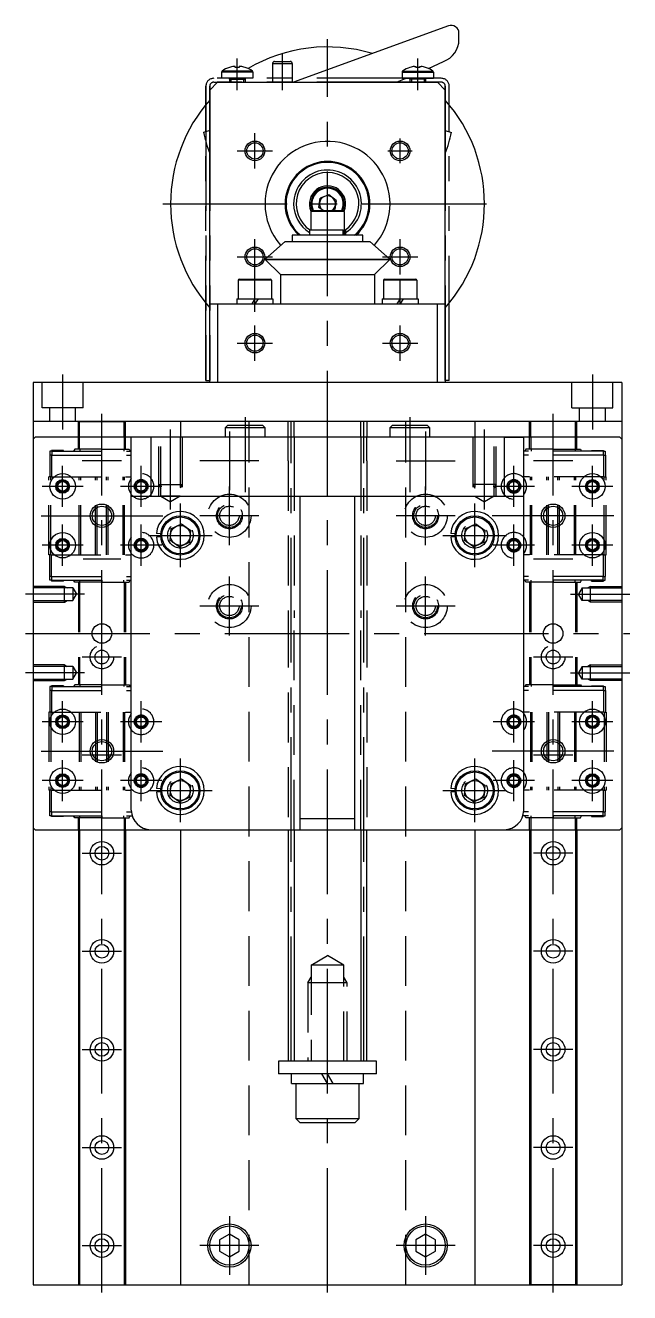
# Model space of a CAD drawing. Extents: x -51 to 498, y -16 to 512.
# Drawn here: x 344.2 to 498.2, y -2 to 321 of the extents above; entities that cross this region are included whole.
import ezdxf

# ---------------------------------------------------------------- set-up
doc = ezdxf.new("R2010")
doc.units = 0
for name, pattern in [('CENTER', [50.8, 31.75, -6.35, 6.35, -6.35]), ('DASHED', [19.05, 12.7, -6.35]), ('PHANTOM', [63.5, 31.75, -6.35, 6.35, -6.35, 6.35, -6.35])]:
    doc.linetypes.add(name, pattern=pattern)
doc.layers.get('0').update_dxf_attribs({"linetype": 'CONTINUOUS'})
doc.layers.add('CENTER', color=1, linetype='CENTER')

msp = doc.modelspace()

# ---------------------------------------------------------------- linework, layer by layer
at = {"color": 7, "linetype": 'CONTINUOUS'}
for p, q in [((451.98, 320.88), (412.47, 306.5)), ((454.67, 317.42), (454.67, 319)), ((396.17, 310.29), (396.18, 310.27)), ((397.65, 310.52), (397.3, 310.52)), ((397.65, 310.27), (397.65, 310.52)), ((399.03, 310.52), (398.68, 310.52)), ((398.68, 310.52), (398.68, 310.27)), ((400.15, 310.27), (400.16, 310.29)), ((407.17, 311.3), (407.17, 306.5)), ((407.17, 311.3), (412.17, 311.3)), ((407.67, 311.8), (411.67, 311.8)), ((412.17, 311.3), (412.17, 307.5)), ((442.18, 310.27), (442.17, 310.29)), ((443.3, 310.52), (443.65, 310.52)), ((443.65, 310.52), (443.65, 310.27)), ((444.68, 310.52), (445.03, 310.52)), ((444.68, 310.27), (444.68, 310.52)), ((446.16, 310.29), (446.15, 310.27)), ((446.91, 309.99), (450.72, 311.78)), ((402.17, 309.04), (394.17, 309.04)), ((394.17, 309.04), (394.17, 307.51)), ((402.17, 307.5), (394.17, 307.5)), ((402.02, 309.33), (394.31, 309.33)), ((396.17, 307.3), (400.17, 307.3)), ((396.17, 307.3), (396.17, 306.5)), ((400.17, 307.3), (400.17, 306.5)), ((402.17, 309.04), (402.17, 307.52)), ((412.17, 307.5), (412.17, 306.5)), ((438.73, 306.5), (441.21, 307.5)), ((440.17, 309.04), (448.17, 309.04)), ((440.17, 309.04), (440.17, 307.5)), ((440.17, 307.5), (448.17, 307.5)), ((440.31, 309.33), (448.02, 309.33)), ((442.17, 307.3), (442.17, 306.5)), ((446.17, 307.3), (442.17, 307.3)), ((446.17, 307.3), (446.17, 306.5)), ((448.17, 309.04), (448.17, 307.5)), ((393.17, 306.5), (391.17, 304.5)), ((391.17, 250), (391.17, 304.5)), ((393.17, 306.5), (449.17, 306.5)), ((451.17, 304.5), (449.17, 306.5)), ((451.17, 250), (451.17, 304.5)), ((391.17, 294.23), (389.59, 293.73)), ((451.17, 294.23), (452.74, 293.73)), ((421.48, 277.84), (419.3, 276.94)), ((423.34, 276.4), (421.48, 277.84)), ((418.99, 274.6), (419.3, 276.94)), ((420.03, 273.8), (418.99, 274.6)), ((423.34, 276.4), (423.03, 274.06)), ((416.92, 273.55), (416.92, 268.8)), ((425.42, 273.55), (416.92, 273.55)), ((417.17, 273.8), (425.17, 273.8)), ((419.92, 273.88), (420.03, 273.8)), ((422.4, 273.8), (423.03, 274.06)), ((425.42, 273.55), (425.42, 268.8)), ((425.19, 268.8), (416.57, 268.8)), ((416.57, 268.8), (416.57, 267.5)), ((425.19, 267.5), (425.19, 268.8)), ((425.19, 268.8), (425.49, 268.8)), ((425.49, 267.5), (425.49, 268.8)), ((425.77, 268.8), (425.49, 268.8)), ((425.77, 268.8), (425.77, 267.5)), ((405.24, 261.43), (410.34, 265.94)), ((410.34, 265.94), (431.99, 265.94)), ((430.17, 267.5), (412.17, 267.5)), ((412.17, 267.5), (412.17, 265.94)), ((430.17, 265.94), (430.17, 267.5)), ((437.09, 261.43), (431.99, 265.94)), ((405.24, 261.29), (405.24, 261.43)), ((405.24, 261.43), (437.09, 261.43)), ((405.24, 261.29), (437.09, 261.29)), ((405.24, 261.29), (409.17, 257.5)), ((437.09, 261.29), (433.17, 257.5)), ((437.09, 261.29), (437.09, 261.43)), ((406.92, 256.05), (398.42, 256.05)), ((398.42, 256.05), (398.42, 251.3)), ((398.67, 256.3), (406.67, 256.3)), ((406.92, 256.05), (406.92, 251.3)), ((409.17, 257.5), (433.17, 257.5)), ((409.17, 257.5), (409.17, 250)), ((433.17, 257.5), (433.17, 250)), ((435.42, 256.05), (435.42, 251.3)), ((443.92, 256.05), (435.42, 256.05)), ((435.67, 256.3), (443.67, 256.3)), ((443.92, 256.05), (443.92, 251.3)), ((391.17, 230), (391.17, 250)), ((391.17, 250), (393.17, 250)), ((393.17, 250), (393.17, 230)), ((393.17, 250), (449.17, 250)), ((398.07, 251.3), (407.27, 251.3)), ((398.07, 251.3), (398.07, 250)), ((402.67, 251.3), (401.85, 250)), ((403.48, 251.3), (402.67, 250)), ((407.27, 251.3), (407.27, 250)), ((435.07, 251.3), (435.07, 250)), ((435.07, 251.3), (444.27, 251.3)), ((439.67, 251.3), (438.85, 250)), ((440.48, 251.3), (439.67, 250)), ((444.27, 251.3), (444.27, 250)), ((449.17, 230), (449.17, 250)), ((449.17, 250), (451.17, 250)), ((451.17, 250), (451.17, 230)), ((496.17, 230), (346.17, 230)), ((346.17, 230), (346.17, 0)), ((496.17, 230), (496.17, 0)), ((496.17, 220), (346.17, 220)), ((357.67, 220), (369.67, 220)), ((357.67, 216), (357.67, 220)), ((357.97, 216), (357.97, 220)), ((369.37, 216), (369.37, 220)), ((369.67, 216), (369.67, 220)), ((383.67, 220), (383.67, 216)), ((411.17, 216), (411.17, 220)), ((412.67, 216), (412.67, 220)), ((429.67, 216), (429.67, 220)), ((431.17, 220), (431.17, 216)), ((458.67, 220), (458.67, 216)), ((484.67, 220), (472.67, 220)), ((472.67, 216), (472.67, 220)), ((472.97, 216), (472.97, 220)), ((484.37, 216), (484.37, 220)), ((484.67, 216), (484.67, 220)), ((395.17, 218.5), (395.77, 219.1)), ((395.17, 218.5), (405.17, 218.5)), ((395.17, 216), (395.17, 218.5)), ((395.77, 219.1), (404.57, 219.1)), ((404.57, 219.1), (405.17, 218.5)), ((405.17, 218.5), (405.17, 216)), ((437.17, 218.5), (437.77, 219.1)), ((437.17, 218.5), (447.17, 218.5)), ((437.17, 216), (437.17, 218.5)), ((437.77, 219.1), (446.57, 219.1)), ((446.57, 219.1), (447.17, 218.5)), ((447.17, 218.5), (447.17, 216)), ((346.67, 216), (346.17, 215.5)), ((346.67, 216), (346.17, 215.5)), ((346.17, 215.5), (346.17, 116.5)), ((346.17, 215.5), (346.17, 116.5)), ((495.67, 216), (346.67, 216)), ((371.17, 121), (371.17, 216)), ((376.17, 216), (371.17, 216)), ((376.16, 216), (376.16, 201)), ((466.17, 216), (466.17, 201)), ((466.17, 216), (471.17, 216)), ((471.17, 121), (471.17, 216)), ((495.67, 216), (496.17, 215.5)), ((495.67, 216), (496.17, 215.5)), ((496.17, 215.5), (496.17, 116.5)), ((496.17, 215.5), (496.17, 116.5)), ((371.17, 201), (471.17, 201)), ((414.17, 116), (414.17, 201)), ((428.17, 116), (428.17, 201)), ((381.27, 192.69), (383.93, 193.92)), ((383.93, 193.92), (386.33, 192.23)), ((456.27, 192.69), (458.93, 193.92)), ((458.93, 193.92), (461.33, 192.23)), ((378.68, 191.39), (377.58, 191.48)), ((378.68, 190.61), (377.58, 190.52)), ((381.27, 192.69), (381, 189.77)), ((386.07, 189.31), (386.33, 192.23)), ((453.68, 191.39), (452.58, 191.48)), ((453.68, 190.61), (452.58, 190.52)), ((456.27, 192.69), (456, 189.77)), ((461.07, 189.31), (461.33, 192.23)), ((383.4, 188.08), (381, 189.77)), ((383.4, 188.08), (386.07, 189.31)), ((458.4, 188.08), (456, 189.77)), ((458.4, 188.08), (461.07, 189.31)), ((378.68, 126.39), (377.58, 126.48)), ((381.27, 127.69), (381, 124.77)), ((381.27, 127.69), (383.93, 128.92)), ((383.93, 128.92), (386.33, 127.23)), ((386.07, 124.31), (386.33, 127.23)), ((453.68, 126.39), (452.58, 126.48)), ((456.27, 127.69), (456, 124.77)), ((456.27, 127.69), (458.93, 128.92)), ((458.93, 128.92), (461.33, 127.23)), ((461.07, 124.31), (461.33, 127.23)), ((378.68, 125.61), (377.58, 125.52)), ((383.4, 123.08), (381, 124.77)), ((383.4, 123.08), (386.07, 124.31)), ((453.68, 125.61), (452.58, 125.52)), ((458.4, 123.08), (456, 124.77)), ((458.4, 123.08), (461.07, 124.31)), ((346.67, 116), (346.17, 116.5)), ((346.67, 116), (346.17, 116.5)), ((414.17, 118.86), (428.17, 118.86)), ((495.67, 116), (496.17, 116.5)), ((495.67, 116), (496.17, 116.5)), ((346.67, 116), (495.67, 116)), ((346.67, 116), (495.67, 116)), ((357.67, 116), (357.67, 0)), ((357.97, 116), (357.97, 0)), ((369.37, 116), (369.37, 0)), ((369.67, 116), (369.67, 0)), ((376.17, 116), (414.17, 116)), ((383.67, 116), (383.67, 0)), ((410.17, 116), (432.17, 116)), ((411.17, 116), (411.17, 57)), ((412.67, 116), (412.67, 57)), ((414.17, 116), (428.17, 116)), ((428.17, 116), (466.17, 116)), ((429.67, 116), (429.67, 57)), ((431.17, 57), (431.17, 116)), ((458.67, 116), (458.67, 0)), ((472.67, 116), (472.67, 0)), ((472.97, 116), (472.97, 0)), ((484.37, 116), (484.37, 0)), ((484.67, 116), (484.67, 0)), ((433.67, 57), (408.67, 57)), ((408.67, 57), (408.67, 53.8)), ((431.17, 57), (411.17, 57)), ((433.67, 53.8), (433.67, 57)), ((433.67, 53.8), (408.67, 53.8)), ((430.37, 53.8), (411.97, 53.8)), ((411.97, 51.3), (411.97, 53.8)), ((421.17, 51.3), (419.72, 53.8)), ((422.61, 51.3), (421.17, 53.8)), ((430.37, 51.3), (430.37, 53.8)), ((411.97, 51.3), (430.37, 51.3)), ((413.17, 42.3), (413.17, 51.3)), ((429.17, 51.3), (429.17, 42.3)), ((429.17, 42.3), (413.17, 42.3)), ((414.17, 41.3), (413.17, 42.3)), ((429.17, 42.3), (428.17, 41.3)), ((428.17, 41.3), (414.17, 41.3)), ((396.17, 12.89), (393.67, 11.44)), ((393.67, 11.44), (393.67, 8.56)), ((398.67, 11.44), (396.17, 12.89)), ((398.67, 8.56), (398.67, 11.44)), ((446.17, 12.89), (443.67, 11.44)), ((443.67, 11.44), (443.67, 8.56)), ((448.67, 11.44), (446.17, 12.89)), ((448.67, 8.56), (448.67, 11.44)), ((393.67, 8.56), (396.17, 7.11)), ((396.17, 7.11), (398.67, 8.56)), ((443.67, 8.56), (446.17, 7.11)), ((446.17, 7.11), (448.67, 8.56)), ((346.17, 0), (496.17, 0)), ((357.67, 0), (369.67, 0)), ((484.67, 0), (472.67, 0))]:
    msp.add_line(p, q, dxfattribs=at)
at = {"color": 3, "linetype": 'PHANTOM'}
for p, q in [((450.17, 307.5), (392.17, 307.5)), ((390.17, 305.5), (390.17, 230.5)), ((390.17, 230.5), (390.17, 305.5)), ((391.17, 230.5), (391.17, 305.5)), ((391.17, 305.5), (391.17, 230.5)), ((392.17, 306.5), (450.17, 306.5)), ((450.17, 306.5), (392.17, 306.5)), ((451.17, 305.5), (451.17, 230.5)), ((451.17, 230.5), (451.17, 305.5)), ((452.17, 230.5), (452.17, 305.5)), ((390.17, 230.5), (391.17, 230.5)), ((452.17, 230.5), (451.17, 230.5))]:
    msp.add_line(p, q, dxfattribs=at)
at = {"color": 3, "linetype": 'CONTINUOUS'}
for p, q in [((396.54, 307.3), (396.54, 306.5)), ((399.79, 307.3), (399.79, 306.5)), ((442.54, 307.3), (442.54, 306.5)), ((445.79, 307.3), (445.79, 306.5))]:
    msp.add_line(p, q, dxfattribs=at)
at = {"color": 3, "linetype": 'DASHED'}
for p, q in [((348.42, 223.5), (348.42, 230)), ((358.92, 223.5), (358.92, 230)), ((483.42, 223.5), (483.42, 230)), ((493.92, 223.5), (493.92, 230)), ((358.92, 223.5), (348.42, 223.5)), ((350.37, 220), (350.37, 223.5)), ((356.97, 220), (356.97, 223.5)), ((483.42, 223.5), (493.92, 223.5)), ((485.37, 220), (485.37, 223.5)), ((491.97, 220), (491.97, 223.5)), ((401.17, 0), (401.17, 220)), ((441.17, 0), (441.17, 220)), ((357.67, 212.95), (357.67, 216)), ((357.97, 212.95), (357.97, 216)), ((369.37, 216), (369.37, 212.95)), ((369.67, 212.95), (369.67, 216)), ((378.17, 201), (378.17, 216)), ((378.71, 201), (378.71, 216)), ((383.62, 216), (383.62, 201)), ((384.17, 216), (384.17, 201)), ((411.17, 210), (411.17, 216)), ((411.17, 210), (411.17, 216)), ((412.67, 216), (412.67, 210)), ((412.67, 216), (412.67, 210)), ((429.67, 216), (429.67, 210)), ((429.67, 216), (429.67, 210)), ((431.17, 210), (431.17, 216)), ((431.17, 210), (431.17, 216)), ((458.17, 216), (458.17, 201)), ((458.71, 216), (458.71, 201)), ((463.62, 201), (463.62, 216)), ((464.17, 201), (464.17, 216)), ((472.67, 212.95), (472.67, 216)), ((472.97, 216), (472.97, 212.95)), ((484.37, 212.95), (484.37, 216)), ((484.67, 212.95), (484.67, 216)), ((350.87, 211.45), (350.37, 211.45)), ((350.37, 211.45), (350.37, 205.95)), ((350.42, 212.45), (350.42, 211.45)), ((350.92, 212.45), (350.42, 212.45)), ((350.87, 212.65), (350.87, 212.45)), ((353.87, 212.65), (350.87, 212.65)), ((350.87, 211.45), (371.17, 211.45)), ((350.87, 211.45), (350.87, 205.95)), ((350.92, 212.45), (371.17, 212.45)), ((350.92, 212.45), (350.92, 211.45)), ((353.87, 212.45), (353.87, 212.65)), ((356.74, 212.95), (356.44, 212.45)), ((358.04, 212.95), (356.74, 212.95)), ((358.04, 212.95), (358.04, 212.45)), ((363.67, 212.95), (358.04, 212.95)), ((363.67, 212.95), (369.3, 212.95)), ((363.67, 212.45), (363.67, 212.95)), ((369.3, 212.95), (369.3, 212.45)), ((369.3, 212.95), (370.6, 212.95)), ((370.6, 212.95), (370.9, 212.45)), ((411.17, 210), (411.17, 170)), ((411.17, 210), (411.17, 170)), ((412.67, 210), (412.67, 170)), ((412.67, 210), (412.67, 170)), ((429.67, 210), (429.67, 170)), ((429.67, 210), (429.67, 170)), ((431.17, 210), (431.17, 170)), ((431.17, 210), (431.17, 170)), ((491.42, 212.45), (471.17, 212.45)), ((491.47, 211.45), (471.17, 211.45)), ((471.74, 212.95), (471.44, 212.45)), ((473.04, 212.95), (471.74, 212.95)), ((473.04, 212.95), (473.04, 212.45)), ((478.67, 212.95), (473.04, 212.95)), ((478.67, 212.95), (484.3, 212.95)), ((478.67, 212.45), (478.67, 212.95)), ((484.3, 212.95), (484.3, 212.45)), ((484.3, 212.95), (485.6, 212.95)), ((485.6, 212.95), (485.9, 212.45)), ((488.47, 212.45), (488.47, 212.65)), ((488.47, 212.65), (491.47, 212.65)), ((491.42, 212.45), (491.42, 211.45)), ((491.42, 212.45), (491.92, 212.45)), ((491.47, 212.65), (491.47, 212.45)), ((491.47, 211.45), (491.47, 205.95)), ((491.47, 211.45), (491.97, 211.45)), ((491.92, 212.45), (491.92, 211.45)), ((491.97, 211.45), (491.97, 205.95)), ((350.17, 186.05), (350.17, 205.95)), ((350.67, 205.95), (350.17, 205.95)), ((350.67, 205.95), (371.17, 205.95)), ((350.67, 186.05), (350.67, 205.95)), ((357.87, 186.05), (357.87, 205.95)), ((358.27, 186.05), (358.27, 205.95)), ((362.07, 186.05), (362.07, 205.95)), ((362.47, 186.05), (362.47, 205.95)), ((364.87, 186.05), (364.87, 205.95)), ((365.27, 186.05), (365.27, 205.95)), ((369.07, 186.05), (369.07, 205.95)), ((369.47, 186.05), (369.47, 205.95)), ((378.17, 204), (384.17, 204)), ((378.17, 204), (378.71, 203.06)), ((384.17, 204), (383.62, 203.06)), ((464.17, 204), (458.17, 204)), ((458.17, 204), (458.71, 203.06)), ((464.17, 204), (463.62, 203.06)), ((491.67, 205.95), (471.17, 205.95)), ((472.87, 186.05), (472.87, 205.95)), ((473.27, 186.05), (473.27, 205.95)), ((477.07, 186.05), (477.07, 205.95)), ((477.47, 186.05), (477.47, 205.95)), ((479.87, 186.05), (479.87, 205.95)), ((480.27, 186.05), (480.27, 205.95)), ((484.07, 186.05), (484.07, 205.95)), ((484.47, 186.05), (484.47, 205.95)), ((491.67, 186.05), (491.67, 205.95)), ((491.67, 205.95), (492.17, 205.95)), ((492.17, 186.05), (492.17, 205.95)), ((378.71, 201), (381.17, 199.58)), ((383.62, 201), (378.71, 201)), ((383.62, 201), (381.17, 199.58)), ((458.71, 201), (463.62, 201)), ((458.71, 201), (461.17, 199.58)), ((463.62, 201), (461.17, 199.58)), ((350.67, 186.05), (350.17, 186.05)), ((350.37, 180.55), (350.37, 186.05)), ((350.67, 186.05), (371.17, 186.05)), ((350.87, 180.55), (350.87, 186.05)), ((491.67, 186.05), (471.17, 186.05)), ((491.47, 180.55), (491.47, 186.05)), ((491.67, 186.05), (492.17, 186.05)), ((491.97, 180.55), (491.97, 186.05)), ((354.17, 178), (346.17, 178)), ((350.87, 180.55), (350.37, 180.55)), ((350.42, 179.55), (350.42, 180.55)), ((350.92, 179.55), (350.42, 179.55)), ((350.87, 180.55), (371.17, 180.55)), ((350.87, 179.55), (350.87, 179.35)), ((353.87, 179.35), (350.87, 179.35)), ((350.92, 179.55), (350.92, 180.55)), ((350.92, 179.55), (371.17, 179.55)), ((353.87, 179.35), (353.87, 179.55)), ((354.17, 178), (354.82, 177.62)), ((354.17, 174), (354.17, 178)), ((356.74, 179.05), (356.44, 179.55)), ((358.04, 179.05), (356.74, 179.05)), ((357.67, 179.05), (357.67, 152.95)), ((357.97, 179.05), (357.97, 152.95)), ((358.04, 179.05), (358.04, 179.55)), ((363.67, 179.05), (358.04, 179.05)), ((363.67, 179.55), (363.67, 179.05)), ((363.67, 179.05), (369.3, 179.05)), ((369.3, 179.05), (369.3, 179.55)), ((369.3, 179.05), (370.6, 179.05)), ((369.37, 179.05), (369.37, 152.95)), ((369.67, 179.05), (369.67, 152.95)), ((370.6, 179.05), (370.9, 179.55)), ((491.47, 180.55), (471.17, 180.55)), ((491.42, 179.55), (471.17, 179.55)), ((471.74, 179.05), (471.44, 179.55)), ((473.04, 179.05), (471.74, 179.05)), ((472.67, 179.05), (472.67, 152.95)), ((472.97, 179.05), (472.97, 152.95)), ((473.04, 179.05), (473.04, 179.55)), ((478.67, 179.05), (473.04, 179.05)), ((478.67, 179.55), (478.67, 179.05)), ((478.67, 179.05), (484.3, 179.05)), ((484.3, 179.05), (484.3, 179.55)), ((484.3, 179.05), (485.6, 179.05)), ((484.37, 179.05), (484.37, 152.95)), ((484.67, 179.05), (484.67, 152.95)), ((485.6, 179.05), (485.9, 179.55)), ((488.17, 178), (487.51, 177.62)), ((488.17, 178), (496.17, 178)), ((488.17, 174), (488.17, 178)), ((488.47, 179.35), (488.47, 179.55)), ((488.47, 179.35), (491.47, 179.35)), ((491.42, 179.55), (491.42, 180.55)), ((491.42, 179.55), (491.92, 179.55)), ((491.47, 180.55), (491.97, 180.55)), ((491.47, 179.55), (491.47, 179.35)), ((491.92, 179.55), (491.92, 180.55)), ((356.27, 177.62), (346.17, 177.62)), ((356.27, 177.62), (357.2, 176)), ((356.27, 177.62), (356.27, 174.38)), ((356.27, 174.38), (357.2, 176)), ((486.07, 177.62), (485.13, 176)), ((486.07, 174.38), (485.13, 176)), ((486.07, 177.62), (496.17, 177.62)), ((486.07, 177.62), (486.07, 174.38)), ((346.17, 174.38), (356.27, 174.38)), ((346.17, 174), (354.17, 174)), ((354.17, 174), (354.82, 174.38)), ((496.17, 174.38), (486.07, 174.38)), ((488.17, 174), (487.51, 174.38)), ((496.17, 174), (488.17, 174)), ((411.17, 170), (411.17, 116)), ((412.67, 116), (412.67, 170)), ((429.67, 116), (429.67, 170)), ((431.17, 170), (431.17, 116)), ((354.17, 158), (346.17, 158)), ((356.27, 157.62), (346.17, 157.62)), ((354.17, 158), (354.82, 157.62)), ((354.17, 154), (354.17, 158)), ((356.27, 157.62), (357.2, 156)), ((356.27, 157.62), (356.27, 154.38)), ((356.27, 154.38), (357.2, 156)), ((486.07, 157.62), (485.13, 156)), ((486.07, 154.38), (485.13, 156)), ((486.07, 157.62), (496.17, 157.62)), ((486.07, 157.62), (486.07, 154.38)), ((488.17, 158), (487.51, 157.62)), ((488.17, 158), (496.17, 158)), ((488.17, 154), (488.17, 158)), ((346.17, 154.38), (356.27, 154.38)), ((346.17, 154), (354.17, 154)), ((350.42, 152.45), (350.42, 151.45)), ((350.92, 152.45), (350.42, 152.45)), ((350.87, 152.45), (350.87, 152.65)), ((353.87, 152.65), (350.87, 152.65)), ((350.92, 152.45), (371.17, 152.45)), ((350.92, 152.45), (350.92, 151.45)), ((353.87, 152.65), (353.87, 152.45)), ((354.17, 154), (354.82, 154.38)), ((356.74, 152.95), (356.44, 152.45)), ((358.04, 152.95), (356.74, 152.95)), ((363.67, 152.95), (358.04, 152.95)), ((358.04, 152.95), (358.04, 152.45)), ((363.67, 152.95), (369.3, 152.95)), ((363.67, 152.45), (363.67, 152.95)), ((369.3, 152.95), (370.6, 152.95)), ((369.3, 152.95), (369.3, 152.45)), ((370.6, 152.95), (370.9, 152.45)), ((491.42, 152.45), (471.17, 152.45)), ((471.74, 152.95), (471.44, 152.45)), ((473.04, 152.95), (471.74, 152.95)), ((478.67, 152.95), (473.04, 152.95)), ((473.04, 152.95), (473.04, 152.45)), ((478.67, 152.95), (484.3, 152.95)), ((478.67, 152.45), (478.67, 152.95)), ((484.3, 152.95), (484.3, 152.45)), ((484.3, 152.95), (485.6, 152.95)), ((485.6, 152.95), (485.9, 152.45)), ((496.17, 154.38), (486.07, 154.38)), ((488.17, 154), (487.51, 154.38)), ((496.17, 154), (488.17, 154)), ((488.47, 152.65), (488.47, 152.45)), ((488.47, 152.65), (491.47, 152.65)), ((491.42, 152.45), (491.42, 151.45)), ((491.42, 152.45), (491.92, 152.45)), ((491.47, 152.45), (491.47, 152.65)), ((491.92, 152.45), (491.92, 151.45)), ((350.37, 151.45), (350.37, 145.95)), ((350.87, 151.45), (350.37, 151.45)), ((350.87, 151.45), (371.17, 151.45)), ((350.87, 151.45), (350.87, 145.95)), ((491.47, 151.45), (471.17, 151.45)), ((491.47, 151.45), (491.47, 145.95)), ((491.47, 151.45), (491.97, 151.45)), ((491.97, 151.45), (491.97, 145.95)), ((350.17, 145.95), (350.17, 126.05)), ((350.67, 145.95), (350.17, 145.95)), ((350.67, 145.95), (371.17, 145.95)), ((350.67, 145.95), (350.67, 126.05)), ((357.87, 145.95), (357.87, 126.05)), ((358.27, 145.95), (358.27, 126.05)), ((362.07, 145.95), (362.07, 126.05)), ((362.47, 145.95), (362.47, 126.05)), ((364.87, 145.95), (364.87, 126.05)), ((365.27, 145.95), (365.27, 126.05)), ((369.07, 145.95), (369.07, 126.05)), ((369.47, 145.95), (369.47, 126.05)), ((491.67, 145.95), (471.17, 145.95)), ((472.87, 145.95), (472.87, 126.05)), ((473.27, 145.95), (473.27, 126.05)), ((477.07, 145.95), (477.07, 126.05)), ((477.47, 145.95), (477.47, 126.05)), ((479.87, 145.95), (479.87, 126.05)), ((480.27, 145.95), (480.27, 126.05)), ((484.07, 145.95), (484.07, 126.05)), ((484.47, 145.95), (484.47, 126.05)), ((491.67, 145.95), (491.67, 126.05)), ((491.67, 145.95), (492.17, 145.95)), ((492.17, 145.95), (492.17, 126.05)), ((350.67, 126.05), (350.17, 126.05)), ((350.37, 120.55), (350.37, 126.05)), ((350.67, 126.05), (371.17, 126.05)), ((350.87, 120.55), (350.87, 126.05)), ((491.67, 126.05), (471.17, 126.05)), ((491.47, 120.55), (491.47, 126.05)), ((491.67, 126.05), (492.17, 126.05)), ((491.97, 120.55), (491.97, 126.05)), ((350.87, 120.55), (350.37, 120.55)), ((350.42, 119.55), (350.42, 120.55)), ((350.92, 119.55), (350.42, 119.55)), ((350.87, 120.55), (371.19, 120.55)), ((350.87, 119.35), (350.87, 119.55)), ((350.92, 119.55), (350.92, 120.55)), ((350.92, 119.55), (371.38, 119.55)), ((353.87, 119.55), (353.87, 119.35)), ((356.74, 119.05), (356.44, 119.55)), ((358.04, 119.05), (358.04, 119.55)), ((363.67, 119.55), (363.67, 119.05)), ((369.3, 119.05), (369.3, 119.55)), ((370.6, 119.05), (370.9, 119.55)), ((491.42, 119.55), (470.95, 119.55)), ((491.47, 120.55), (471.14, 120.55)), ((471.74, 119.05), (471.44, 119.55)), ((473.04, 119.05), (473.04, 119.55)), ((478.67, 119.55), (478.67, 119.05)), ((484.3, 119.05), (484.3, 119.55)), ((485.6, 119.05), (485.9, 119.55)), ((488.47, 119.55), (488.47, 119.35)), ((491.42, 119.55), (491.42, 120.55)), ((491.42, 119.55), (491.92, 119.55)), ((491.47, 120.55), (491.97, 120.55)), ((491.47, 119.35), (491.47, 119.55)), ((491.92, 119.55), (491.92, 120.55)), ((353.87, 119.35), (350.87, 119.35)), ((358.04, 119.05), (356.74, 119.05)), ((357.67, 116), (357.67, 119.05)), ((357.97, 116), (357.97, 119.05)), ((363.67, 119.05), (358.04, 119.05)), ((363.67, 119.05), (369.3, 119.05)), ((369.3, 119.05), (370.6, 119.05)), ((369.37, 119.05), (369.37, 116)), ((369.67, 116), (369.67, 119.05)), ((473.04, 119.05), (471.74, 119.05)), ((472.67, 116), (472.67, 119.05)), ((472.97, 119.05), (472.97, 116)), ((478.67, 119.05), (473.04, 119.05)), ((478.67, 119.05), (484.3, 119.05)), ((484.3, 119.05), (485.6, 119.05)), ((484.37, 116), (484.37, 119.05)), ((484.67, 116), (484.67, 119.05)), ((488.47, 119.35), (491.47, 119.35)), ((416.98, 81.5), (421.17, 83.92)), ((425.35, 81.5), (416.98, 81.5)), ((416.98, 81.5), (416.98, 57)), ((425.35, 81.5), (421.17, 83.92)), ((425.35, 57), (425.35, 81.5)), ((416.17, 77), (416.98, 78.41)), ((426.17, 77), (425.35, 78.41)), ((426.17, 77), (416.17, 77)), ((416.17, 77), (416.17, 57)), ((426.17, 57), (426.17, 77))]:
    msp.add_line(p, q, dxfattribs=at)
at = {"color": 3, "linetype": 'CONTINUOUS'}
for centre, radius in [((402.67, 289), 2.5), ((439.67, 289), 2.5), ((402.67, 262), 2.5), ((439.67, 262), 2.5), ((402.67, 240), 2.5), ((439.67, 240), 2.5), ((353.67, 203.5), 1.5), ((488.67, 203.5), 1.5), ((363.67, 196), 3), ((478.67, 196), 3), ((353.67, 188.5), 1.5), ((488.67, 188.5), 1.5), ((353.67, 143.5), 1.5), ((488.67, 143.5), 1.5), ((363.67, 136), 3), ((478.67, 136), 3), ((353.67, 128.5), 1.5), ((488.67, 128.5), 1.5)]:
    msp.add_circle(centre, radius, dxfattribs=at)
at = {"color": 7, "linetype": 'CONTINUOUS'}
for centre, radius in [((402.67, 289), 2.07), ((439.67, 289), 2.07), ((402.67, 262), 2.07), ((439.67, 262), 2.07), ((402.67, 240), 2.07), ((439.67, 240), 2.07), ((353.67, 203.5), 3.25), ((488.67, 203.5), 3.25), ((353.67, 203.5), 1.75), ((353.67, 203.5), 1.23), ((488.67, 203.5), 1.75), ((488.67, 203.5), 1.23), ((363.67, 196), 2.46), ((478.67, 196), 2.46), ((383.67, 191), 5), ((383.67, 191), 4.7), ((458.67, 191), 5), ((458.67, 191), 4.7), ((353.67, 188.5), 3.25), ((488.67, 188.5), 3.25), ((353.67, 188.5), 1.75), ((353.67, 188.5), 1.23), ((488.67, 188.5), 1.75), ((488.67, 188.5), 1.23), ((363.67, 166), 2.5), ((478.67, 166), 2.5), ((353.67, 143.5), 3.25), ((488.67, 143.5), 3.25), ((353.67, 143.5), 1.75), ((353.67, 143.5), 1.23), ((488.67, 143.5), 1.75), ((488.67, 143.5), 1.23), ((363.67, 136), 2.46), ((478.67, 136), 2.46), ((353.67, 128.5), 3.25), ((353.67, 128.5), 1.75), ((353.67, 128.5), 1.23), ((383.67, 126), 5), ((383.67, 126), 4.7), ((458.67, 126), 5), ((458.67, 126), 4.7), ((488.67, 128.5), 3.25), ((488.67, 128.5), 1.75), ((488.67, 128.5), 1.23), ((363.67, 110), 3), ((363.67, 110), 1.75), ((478.67, 110), 3), ((478.67, 110), 1.75), ((363.67, 85), 3), ((478.67, 85), 3), ((363.67, 85), 1.75), ((478.67, 85), 1.75), ((363.67, 60), 3), ((363.67, 60), 1.75), ((478.67, 60), 3), ((478.67, 60), 1.75), ((363.67, 35), 3), ((363.67, 35), 1.75), ((478.67, 35), 3), ((478.67, 35), 1.75), ((363.67, 10), 3), ((396.17, 10), 5.5), ((396.17, 10), 5), ((446.17, 10), 5.5), ((446.17, 10), 5), ((478.67, 10), 3), ((363.67, 10), 1.75), ((478.67, 10), 1.75)]:
    msp.add_circle(centre, radius, dxfattribs=at)
at = {"color": 3, "linetype": 'DASHED'}
for centre, radius in [((373.67, 203.5), 1.75), ((373.67, 203.5), 1.5), ((373.67, 203.5), 1.23), ((468.67, 203.5), 1.75), ((468.67, 203.5), 1.5), ((468.67, 203.5), 1.23), ((396.17, 196), 5.5), ((446.17, 196), 5.5), ((396.17, 196), 3.3), ((396.17, 196), 3), ((396.17, 196), 2.46), ((446.17, 196), 3.3), ((446.17, 196), 3), ((446.17, 196), 2.46), ((383.67, 191), 3.25), ((458.67, 191), 3.25), ((373.67, 188.5), 1.75), ((373.67, 188.5), 1.5), ((373.67, 188.5), 1.23), ((468.67, 188.5), 1.75), ((468.67, 188.5), 1.5), ((468.67, 188.5), 1.23), ((396.17, 173), 5.5), ((446.17, 173), 5.5), ((396.17, 173), 3.3), ((396.17, 173), 3), ((396.17, 173), 2.46), ((446.17, 173), 3.3), ((446.17, 173), 3), ((446.17, 173), 2.46), ((363.67, 160), 3), ((363.67, 160), 1.75), ((478.67, 160), 3), ((478.67, 160), 1.75), ((373.67, 143.5), 1.75), ((373.67, 143.5), 1.5), ((373.67, 143.5), 1.23), ((468.67, 143.5), 1.75), ((468.67, 143.5), 1.5), ((468.67, 143.5), 1.23), ((373.67, 128.5), 1.75), ((373.67, 128.5), 1.5), ((373.67, 128.5), 1.23), ((383.67, 126), 3.25), ((458.67, 126), 3.25), ((468.67, 128.5), 1.75), ((468.67, 128.5), 1.5), ((468.67, 128.5), 1.23)]:
    msp.add_circle(centre, radius, dxfattribs=at)
for centre in [(383.67, 191), (458.67, 191), (383.67, 126), (458.67, 126)]:
    msp.add_circle(centre, 2.54)
at = {"color": 7, "linetype": 'CONTINUOUS'}
for centre, radius, start, end in [((452.67, 319), 2, 0, 110), ((448.67, 317.42), 6, 290, 0), ((421.17, 275.5), 40, 73.3767, 120.4236), ((398.17, 304.1), 6.5, 107.8626, 126.3584), ((398.17, 304.1), 6.48, 97.6968, 107.8351), ((398.17, 303.11), 7.18, 85.8857, 94.1143), ((398.17, 304.1), 6.48, 72.1649, 82.3032), ((398.17, 304.1), 6.5, 53.6416, 72.1374), ((407.67, 311.3), 0.5, 90, 180), ((411.67, 311.3), 0.5, 0, 90), ((444.17, 304.1), 6.5, 107.8626, 126.3584), ((444.17, 304.1), 6.48, 97.6968, 107.8351), ((444.17, 303.11), 7.18, 85.8857, 94.1143), ((444.17, 304.1), 6.48, 72.1649, 82.3032), ((444.17, 304.1), 6.5, 53.6416, 72.1374), ((394.53, 309.04), 0.36, 126.3584, 180), ((395.97, 307.3), 0.2, 360, 90), ((400.37, 307.3), 0.2, 90, 180), ((401.81, 309.04), 0.36, 360, 53.6416), ((440.53, 309.04), 0.36, 126.3584, 180), ((441.97, 307.3), 0.2, 0, 90), ((446.37, 307.3), 0.2, 90, 180), ((447.81, 309.04), 0.36, 0, 53.6416), ((421.17, 275.5), 40, 138.5904, 180), ((421.17, 275.5), 40, 318.5904, 41.4096), ((415.43, 298.5), 26.28, 190.4514, 202.5815), ((421.17, 275.5), 15.93, 318.5389, 180), ((426.9, 298.5), 26.28, 337.4185, 349.5486), ((421.17, 275.5), 10.82, 312.3244, 180), ((421.17, 275.5), 10.57, 310.8214, 180), ((421.17, 275.5), 8.63, 302.2037, 180), ((421.17, 275.5), 8, 303.1229, 236.8771), ((421.17, 275.5), 4.6, 336.5437, 203.4563), ((421.17, 275.5), 4.25, 336.4218, 203.5782), ((421.17, 275.5), 4, 334.8493, 205.1507), ((421.17, 275.5), 40, 180, 221.4096), ((421.17, 275.5), 15.93, 180, 221.2496), ((421.17, 275.5), 10.82, 180, 227.6756), ((421.17, 275.5), 10.57, 180, 229.1786), ((421.17, 275.5), 8.63, 180, 237.7963), ((421.17, 275.5), 2.04, 172.4483, 232.4483), ((421.17, 275.5), 2.04, 112.4483, 172.4483), ((421.17, 275.5), 2.04, 52.4483, 112.4483), ((421.17, 275.5), 2.04, 303.6418, 352.4483), ((421.17, 275.5), 2.04, 352.4483, 52.4483), ((417.17, 273.55), 0.25, 90, 180), ((425.17, 273.55), 0.25, 0, 90), ((398.67, 256.05), 0.25, 90, 180), ((406.67, 256.05), 0.25, 0, 90), ((435.67, 256.05), 0.25, 90, 180), ((443.67, 256.05), 0.25, 0, 90), ((373.67, 203.5), 3.25, 140.2849, 219.7151), ((468.67, 203.5), 3.25, 320.2849, 39.7151), ((383.67, 191), 6.1, 184.5, 175.5), ((458.67, 191), 6.1, 184.5, 175.5), ((373.67, 188.5), 3.25, 140.2849, 219.7151), ((468.67, 188.5), 3.25, 320.2849, 39.7151), ((373.67, 143.5), 3.25, 140.2849, 219.7151), ((468.67, 143.5), 3.25, 320.2849, 39.7151), ((373.67, 128.5), 3.25, 140.2849, 219.7151), ((383.67, 126), 6.1, 184.5, 175.5), ((458.67, 126), 6.1, 184.5, 175.5), ((468.67, 128.5), 3.25, 320.2849, 39.7151), ((376.17, 121), 5, 180, 270), ((466.17, 121), 5, 270, 360)]:
    msp.add_arc(centre, radius, start, end, dxfattribs=at)
at = {"color": 3, "linetype": 'PHANTOM'}
for centre, radius, start, end in [((392.17, 305.5), 2, 90, 180), ((450.17, 305.5), 2, 0, 90), ((392.17, 305.5), 1, 90, 180), ((450.17, 305.5), 1, 0, 90)]:
    msp.add_arc(centre, radius, start, end, dxfattribs=at)
at = {"color": 3, "linetype": 'DASHED'}
for centre, start, end in [((373.67, 203.5), 219.7151, 140.2849), ((468.67, 203.5), 39.7151, 320.2849), ((373.67, 188.5), 219.7151, 140.2849), ((468.67, 188.5), 39.7151, 320.2849), ((373.67, 143.5), 219.7151, 140.2849), ((468.67, 143.5), 39.7151, 320.2849), ((373.67, 128.5), 219.7151, 140.2849), ((468.67, 128.5), 39.7151, 320.2849)]:
    msp.add_arc(centre, 3.25, start, end, dxfattribs=at)
at = {"layer": 'CENTER', "color": 1, "linetype": 'CENTER'}
for p, q in [((421.17, -2), (421.17, 317.5)), ((409.67, 304.5), (409.67, 313.8)), ((398.17, 304.5), (398.17, 312.52)), ((444.17, 304.5), (444.17, 312.52)), ((402.67, 284.5), (402.67, 293.5)), ((439.67, 285.85), (439.67, 292.15)), ((398.17, 289), (407.17, 289)), ((436.55, 289), (442.78, 289)), ((379.17, 275.5), (463.17, 275.5)), ((402.67, 257.5), (402.67, 266.5)), ((439.67, 257.5), (439.67, 266.5)), ((398.17, 262), (407.17, 262)), ((435.17, 262), (444.17, 262)), ((402.67, 248), (402.67, 258.3)), ((439.67, 250), (439.67, 256.3)), ((402.67, 235.5), (402.67, 244.5)), ((439.67, 235.5), (439.67, 244.5)), ((398.17, 240), (407.17, 240)), ((435.17, 240), (444.17, 240)), ((353.67, 232), (353.67, 218)), ((488.67, 232), (488.67, 218)), ((363.67, -2), (363.67, 222)), ((400.17, 221.1), (400.17, 202)), ((411.92, 57), (411.92, 220)), ((430.42, 57), (430.42, 220)), ((442.17, 221.1), (442.17, 202)), ((478.67, -2), (478.67, 222)), ((381.17, 197.58), (381.17, 218)), ((396.17, 217.5), (396.17, 202.5)), ((446.17, 217.5), (446.17, 202.5)), ((461.17, 197.58), (461.17, 218)), ((368.67, 210), (358.67, 210)), ((403.67, 210), (388.67, 210)), ((438.67, 210), (453.67, 210)), ((483.67, 210), (473.67, 210)), ((353.67, 198.25), (353.67, 208.75)), ((373.67, 198.25), (373.67, 208.75)), ((468.67, 198.25), (468.67, 208.75)), ((488.67, 198.25), (488.67, 208.75)), ((358.92, 203.5), (348.42, 203.5)), ((378.92, 203.5), (368.42, 203.5)), ((396.17, 188.5), (396.17, 203.5)), ((446.17, 188.5), (446.17, 203.5)), ((473.92, 203.5), (463.42, 203.5)), ((493.92, 203.5), (483.42, 203.5)), ((383.67, 182.9), (383.67, 199.1)), ((458.67, 182.9), (458.67, 199.1)), ((348.17, 196), (379.17, 196)), ((403.67, 196), (388.67, 196)), ((453.67, 196), (438.67, 196)), ((494.17, 196), (463.17, 196)), ((353.67, 183.25), (353.67, 193.75)), ((373.67, 183.25), (373.67, 193.75)), ((375.56, 191), (391.77, 191)), ((450.56, 191), (466.77, 191)), ((468.67, 183.25), (468.67, 193.75)), ((488.67, 183.25), (488.67, 193.75)), ((358.92, 188.5), (348.42, 188.5)), ((378.92, 188.5), (368.42, 188.5)), ((473.92, 188.5), (463.42, 188.5)), ((493.92, 188.5), (483.42, 188.5)), ((358.87, 185), (368.47, 185)), ((473.67, 185), (483.67, 185)), ((396.17, 165.5), (396.17, 180.5)), ((446.17, 165.5), (446.17, 180.5)), ((359.2, 176), (344.17, 176)), ((483.13, 176), (498.17, 176)), ((403.67, 173), (388.67, 173)), ((453.67, 173), (438.67, 173)), ((344.17, 166), (498.17, 166)), ((368.67, 160), (358.67, 160)), ((483.67, 160), (473.67, 160)), ((359.2, 156), (344.17, 156)), ((483.13, 156), (498.17, 156)), ((353.67, 138.25), (353.67, 148.75)), ((373.67, 138.25), (373.67, 148.75)), ((468.67, 138.25), (468.67, 148.75)), ((488.67, 138.25), (488.67, 148.75)), ((358.92, 143.5), (348.42, 143.5)), ((378.92, 143.5), (368.42, 143.5)), ((473.92, 143.5), (463.42, 143.5)), ((493.92, 143.5), (483.42, 143.5)), ((348.17, 136), (379.17, 136)), ((494.17, 136), (463.17, 136)), ((353.67, 123.25), (353.67, 133.75)), ((368.67, 135), (358.67, 135)), ((373.67, 123.25), (373.67, 133.75)), ((383.67, 117.9), (383.67, 134.1)), ((458.67, 117.9), (458.67, 134.1)), ((468.67, 123.25), (468.67, 133.75)), ((483.67, 135), (473.67, 135)), ((488.67, 123.25), (488.67, 133.75)), ((358.92, 128.5), (348.42, 128.5)), ((378.92, 128.5), (368.42, 128.5)), ((375.56, 126), (391.77, 126)), ((450.56, 126), (466.77, 126)), ((473.92, 128.5), (463.42, 128.5)), ((493.92, 128.5), (483.42, 128.5)), ((358.67, 110), (368.67, 110)), ((483.67, 110), (473.67, 110)), ((358.67, 85), (368.67, 85)), ((483.67, 85), (473.67, 85)), ((358.67, 60), (368.67, 60)), ((483.67, 60), (473.67, 60)), ((358.67, 35), (368.67, 35)), ((483.67, 35), (473.67, 35)), ((396.17, 17.5), (396.17, 2.5)), ((446.17, 17.5), (446.17, 2.5)), ((358.67, 10), (368.67, 10)), ((403.67, 10), (388.67, 10)), ((453.67, 10), (438.67, 10)), ((483.67, 10), (473.67, 10))]:
    msp.add_line(p, q, dxfattribs=at)

doc.saveas('drawing.dxf')
